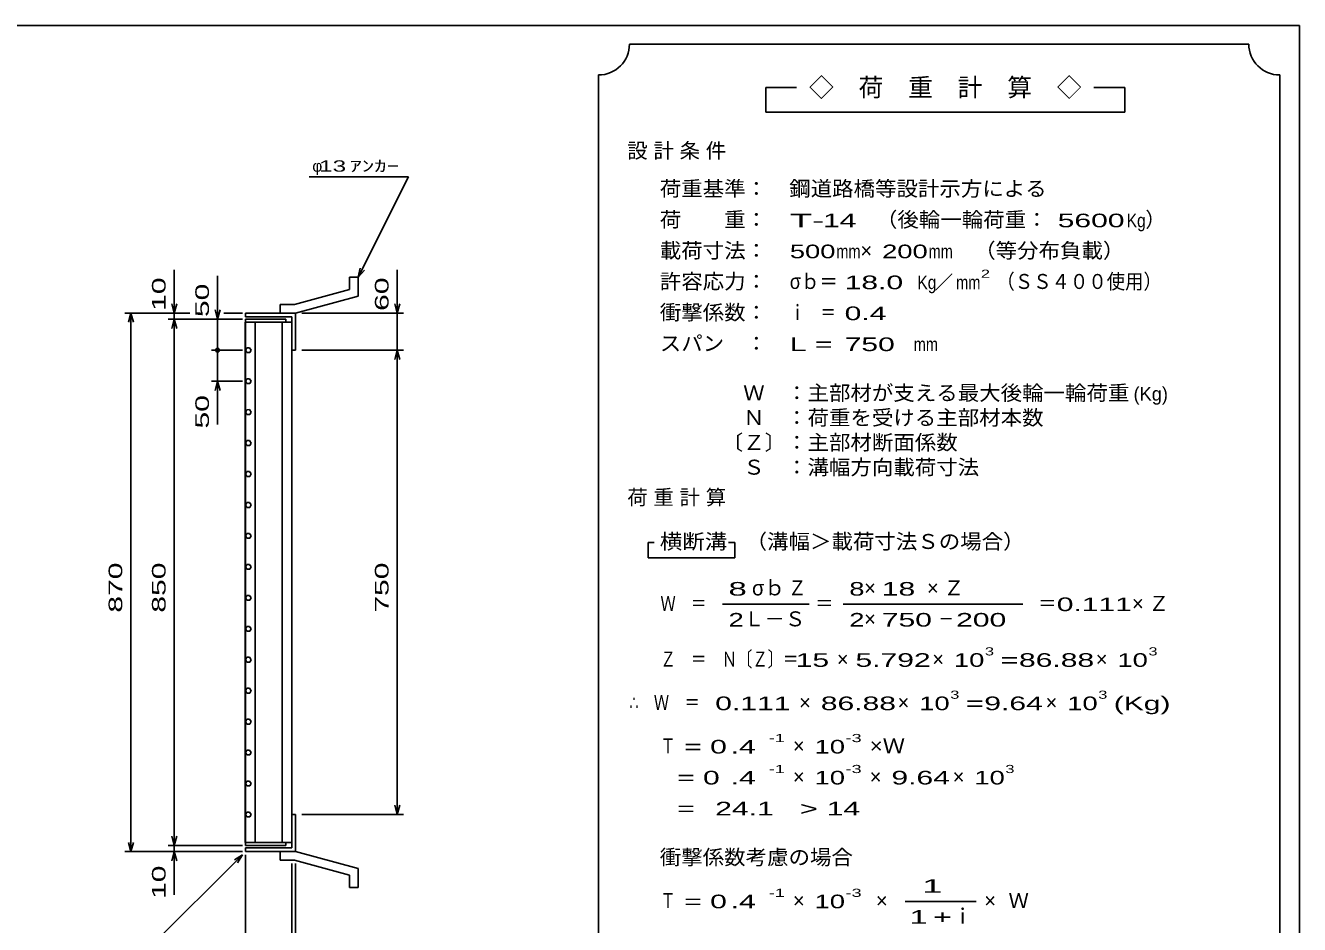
# Model space of a CAD drawing. Units: millimetres, scale not verified. Extents: x -1820 to 1731, y -1282 to 1054.
# Drawn here: x -326 to 1731, y -399 to 1054 of the extents above; entities that cross this region are included whole.
import ezdxf
from ezdxf.enums import TextEntityAlignment as Align

# ---------------------------------------------------------------- set-up
doc = ezdxf.new("R2010")
doc.units = ezdxf.units.MM
doc.header["$LTSCALE"] = 10
for name, color, linetype, lineweight in [('0_2', 150, 'Continuous', 25), ('16', 3, 'Continuous', 25), ('19', 6, 'Continuous', 25), ('22', 4, 'Continuous', 25), ('24', 2, 'Continuous', 25)]:
    doc.layers.add(name, color=color, linetype=linetype, lineweight=lineweight)
doc.styles.add('ベクトル', font='')
doc.styles.get('ベクトル').set_extended_font_data('ベクトル')

msp = doc.modelspace()

# ---------------------------------------------------------------- linework, layer by layer
at = {"layer": '0_2'}
for p, q in [((-1729, 1053.5), (1731, 1053.5)), ((1731, 1053.5), (1731, -1146.5))]:
    msp.add_line(p, q, dxfattribs=at)
at = {"layer": '16'}
for p, q in [((94, 579), (29, 579)), ((29, 579), (29, 574.5)), ((94, 574.5), (94, 579)), ((28.3, -266.5), (28.3, 574.5)), ((28.3, 574.5), (29, 574.5)), ((29, 574.5), (94, 574.5)), ((29, 574.5), (29, -266.5)), ((104, 574.5), (29, 574.5)), ((44.5, 574.5), (44.5, -266.5)), ((88.5, -266.5), (88.5, 574.5)), ((104, -266.5), (104, 574.5)), ((31.22, 532.88), (29, 528.96)), ((29, 528.96), (31.28, 525.09)), ((35.72, 532.91), (31.22, 532.88)), ((31.28, 525.09), (35.78, 525.12)), ((38, 529), (35.72, 532.91)), ((35.78, 525.12), (38, 529.04)), ((31.22, 482.88), (29, 478.96)), ((29, 478.96), (31.28, 475.09)), ((35.72, 482.91), (31.22, 482.88)), ((31.28, 475.09), (35.78, 475.12)), ((38, 479), (35.72, 482.91)), ((35.78, 475.12), (38, 479.04)), ((31.22, 432.88), (29, 428.96)), ((35.72, 432.91), (31.22, 432.88)), ((38, 429), (35.72, 432.91)), ((29, 428.96), (31.28, 425.09)), ((31.28, 425.09), (35.78, 425.12)), ((35.78, 425.12), (38, 429.04)), ((31.22, 382.88), (29, 378.96)), ((29, 378.96), (31.28, 375.09)), ((35.72, 382.91), (31.22, 382.88)), ((31.28, 375.09), (35.78, 375.12)), ((38, 379), (35.72, 382.91)), ((35.78, 375.12), (38, 379.04)), ((31.22, 332.88), (29, 328.96)), ((35.72, 332.91), (31.22, 332.88)), ((38, 329), (35.72, 332.91)), ((29, 328.96), (31.28, 325.09)), ((31.28, 325.09), (35.78, 325.12)), ((35.78, 325.12), (38, 329.04)), ((31.22, 282.88), (29, 278.96)), ((29, 278.96), (31.28, 275.09)), ((35.72, 282.91), (31.22, 282.88)), ((31.28, 275.09), (35.78, 275.12)), ((38, 279), (35.72, 282.91)), ((35.78, 275.12), (38, 279.04)), ((31.22, 232.88), (29, 228.96)), ((29, 228.96), (31.28, 225.09)), ((35.72, 232.91), (31.22, 232.88)), ((38, 229), (35.72, 232.91)), ((35.78, 225.12), (38, 229.04)), ((31.28, 225.09), (35.78, 225.12)), ((31.22, 182.88), (29, 178.96)), ((29, 178.96), (31.28, 175.09)), ((35.72, 182.91), (31.22, 182.88)), ((31.28, 175.09), (35.78, 175.12)), ((38, 179), (35.72, 182.91)), ((35.78, 175.12), (38, 179.04)), ((31.22, 132.88), (29, 128.96)), ((29, 128.96), (31.28, 125.09)), ((35.72, 132.91), (31.22, 132.88)), ((31.28, 125.09), (35.78, 125.12)), ((38, 129), (35.72, 132.91)), ((35.78, 125.12), (38, 129.04)), ((31.22, 82.88), (29, 78.96)), ((35.72, 82.91), (31.22, 82.88)), ((38, 79), (35.72, 82.91)), ((29, 78.96), (31.28, 75.09)), ((31.28, 75.09), (35.78, 75.12)), ((35.78, 75.12), (38, 79.04)), ((31.22, 32.88), (29, 28.96)), ((29, 28.96), (31.28, 25.09)), ((35.72, 32.91), (31.22, 32.88)), ((31.28, 25.09), (35.78, 25.12)), ((38, 29), (35.72, 32.91)), ((35.78, 25.12), (38, 29.04)), ((31.22, -17.12), (29, -21.04)), ((35.72, -17.09), (31.22, -17.12)), ((38, -21), (35.72, -17.09)), ((29, -21.04), (31.28, -24.91)), ((31.28, -24.91), (35.78, -24.88)), ((35.78, -24.88), (38, -20.96)), ((31.22, -67.12), (29, -71.04)), ((29, -71.04), (31.28, -74.91)), ((35.72, -67.09), (31.22, -67.12)), ((31.28, -74.91), (35.78, -74.88)), ((38, -71), (35.72, -67.09)), ((35.78, -74.88), (38, -70.96)), ((31.22, -117.12), (29, -121.04)), ((29, -121.04), (31.28, -124.91)), ((35.72, -117.09), (31.22, -117.12)), ((38, -121), (35.72, -117.09)), ((35.78, -124.88), (38, -120.96)), ((31.28, -124.91), (35.78, -124.88)), ((31.22, -167.12), (29, -171.04)), ((29, -171.04), (31.28, -174.91)), ((35.72, -167.09), (31.22, -167.12)), ((31.28, -174.91), (35.78, -174.88)), ((38, -171), (35.72, -167.09)), ((35.78, -174.88), (38, -170.96)), ((31.22, -217.12), (29, -221.04)), ((29, -221.04), (31.28, -224.91)), ((35.72, -217.09), (31.22, -217.12)), ((31.28, -224.91), (35.78, -224.88)), ((38, -221), (35.72, -217.09)), ((35.78, -224.88), (38, -220.96)), ((29, -266.5), (28.3, -266.5)), ((29, -266.5), (94, -266.5)), ((29, -271), (29, -266.5)), ((29, -266.5), (104, -266.5)), ((94, -266.5), (94, -271)), ((94, -271), (29, -271))]:
    msp.add_line(p, q, dxfattribs=at)
at = {"layer": '19'}
for p, q in [((197, 647), (211, 647)), ((197, 627), (197, 647)), ((211, 616), (211, 647)), ((197, 627), (108, 603)), ((85, 603), (108, 603)), ((85, 589), (85, 603)), ((110, 589), (211, 616)), ((29, 583), (29, 589)), ((29, 589), (109, 589)), ((104, 583), (29, 583)), ((85, 589), (110, 589)), ((104, 529), (104, 583)), ((109, 589), (110, 588)), ((110, 588), (110, 529)), ((110, 529), (104, 529)), ((110, -221), (104, -221)), ((104, -221), (104, -275)), ((110, -280), (110, -221)), ((29, -275), (29, -281)), ((104, -275), (29, -275)), ((29, -281), (109, -281)), ((85, -281), (110, -281)), ((85, -295), (85, -281)), ((109, -281), (110, -280)), ((110, -281), (211, -308)), ((85, -295), (108, -295)), ((197, -319), (108, -295)), ((211, -339), (211, -308)), ((197, -339), (197, -319)), ((197, -339), (211, -339))]:
    msp.add_line(p, q, dxfattribs=at)
at = {"layer": '22'}
for p, q in [((132, 809), (292, 809)), ((211, 647), (292, 809)), ((-86, 589), (-86, 659)), ((211, 647), (214, 661.6)), ((274, 589), (274, 659)), ((-16, 579), (-16, 649)), ((211, 647), (221, 658)), ((-86, 589), (-90, 604)), ((-86, 589), (-82, 604)), ((274, 589), (270, 604)), ((274, 589), (278, 604)), ((-166, 589), (-61, 589)), ((-160, 574), (-156, 589)), ((-152, 574), (-156, 589)), ((-156, -281), (-156, 589)), ((-96, 589), (-61, 589)), ((-96, 579), (24, 579)), ((-90, 564), (-86, 579)), ((-86, 579), (-86, 589)), ((-82, 564), (-86, 579)), ((-86, -271), (-86, 579)), ((24, 579), (-26, 579)), ((-16, 579), (-20, 594)), ((-12, 594), (-16, 579)), ((-16, 579), (-16, 529)), ((-6, 589), (24, 589)), ((-6, 589), (24, 589)), ((120, 589), (284, 589)), ((274, 529), (274, 589)), ((-26, 529), (24, 529)), ((-16, 479), (-16, 529)), ((120, 529), (284, 529)), ((270, 514), (274, 529)), ((278, 514), (274, 529)), ((274, -221), (274, 529)), ((-26, 479), (24, 479)), ((-20, 464), (-16, 479)), ((-12, 464), (-16, 479)), ((-16, 409), (-16, 479)), ((120, -221), (284, -221)), ((274, -221), (270, -206)), ((274, -221), (278, -206)), ((-156, -281), (-160, -266)), ((-156, -281), (-152, -266)), ((-86, -271), (-90, -256)), ((-86, -271), (-82, -256)), ((-166, -281), (24, -281)), ((-126, -436), (24, -286)), ((-96, -271), (24, -271)), ((-96, -281), (24, -281)), ((-90, -296), (-86, -281)), ((-86, -281), (-86, -271)), ((-82, -296), (-86, -281)), ((-86, -351), (-86, -281)), ((11, -294), (24, -286)), ((16, -299), (24, -286)), ((29, -446), (29, -286)), ((29, -516), (29, -286)), ((104, -446), (104, -300)), ((110, -516), (110, -300))]:
    msp.add_line(p, q, dxfattribs=at)
msp.add_circle((-16, 529), 3, dxfattribs=at)
at = {"layer": '24', "color": 4}
for p, q in [((1649, 1023.5), (649, 1023.5)), ((599, 973.5), (599, -576.5)), ((1699, -576.5), (1699, 973.5)), ((919, 953.5), (869, 953.5)), ((869, 953.5), (869, 913.5)), ((1449, 953.5), (1399, 953.5)), ((1449, 913.5), (1449, 953.5)), ((869, 913.5), (1449, 913.5)), ((689, 218.5), (679, 218.5)), ((679, 218.5), (679, 193.5)), ((819, 218.5), (809, 218.5)), ((819, 193.5), (819, 218.5)), ((679, 193.5), (819, 193.5)), ((799, 118.5), (939, 118.5)), ((994, 118.5), (1284, 118.5)), ((1094, -361.5), (1209, -361.5))]:
    msp.add_line(p, q, dxfattribs=at)
for centre, start, end in [((599, 1023.5), 270, 0), ((1699, 1023.5), 180, 270)]:
    msp.add_arc(centre, 50, start, end, dxfattribs=at)

# ---------------------------------------------------------------- texts
at = {"layer": '22', "color": 2, "style": 'ベクトル'}
msp.add_text('φ', height=18.33, dxfattribs=at).set_placement((137, 826.5), align=Align.MIDDLE_LEFT)
at = {"layer": '22', "color": 2, "style": 'ベクトル', "width": 1.6}
for s, p in [(' 13 ', (137, 826.5)), ('ｱﾝｶｰ', (197, 826.5))]:
    msp.add_text(s, height=18.33, dxfattribs=at).set_placement(p, align=Align.MIDDLE_LEFT)
at = {"layer": '22', "color": 2, "style": 'ベクトル', "width": 1.65}
for s, p in [(' 10 ', (-111, 579)), (' 60 ', (249, 579)), (' 50 ', (-41, 569)), (' 50 ', (-41, 389)), (' 870 ', (-181, 91.5)), (' 850 ', (-111, 91.5)), (' 750 ', (249, 91.5)), (' 10 ', (-111, -371))]:
    msp.add_text(s, height=21.99, rotation=90, dxfattribs=at).set_placement(p, align=Align.MIDDLE_LEFT)
at = {"layer": '24', "style": 'ベクトル'}
for s, height, p in [('◇\u3000荷\u3000重\u3000計\u3000算\u3000◇', 29.33, (939, 953.5)), ('）', 24.19, (1482, 740)), ('×', 24.19, (1022, 690)), ('／', 21.99, (1141.5, 638.5)), ('(Kg)', 21.99, (1463, 458.5)), ('σｂ', 24.19, (847, 145)), ('×', 24.19, (1028, 145)), ('Ｌ－Ｓ', 24.19, (834, 95)), ('×', 24.19, (1028, 95)), ('×', 24.19, (984, 30)), ('×', 24.19, (1138, 30)), ('×', 24.19, (1402, 30)), ('×', 24.19, (923, -40)), ('×', 24.19, (1082, -40)), ('×', 24.19, (1321, -40)), ('×', 24.19, (913, -110)), ('×', 24.19, (913, -160)), ('×', 24.19, (1037, -160)), ('×', 24.19, (1171, -160)), ('Ｗ', 24.19, (1261, -360)), ('×', 24.19, (913, -360)), ('×', 24.19, (1047, -360)), ('×', 24.19, (1222, -360)), ('ｉ', 24.19, (1170.5, -385))]:
    msp.add_text(s, height=height, dxfattribs=at).set_placement(p, align=Align.MIDDLE_LEFT)
for s, height, width, p in [('荷重基準：\u3000', 24.19, 1.05, (698, 790)), ('鋼道路橋等設計示方による', 24.19, 1.05, (907, 790)), ('荷\u3000\u3000重：\u3000', 24.19, 1.05, (698, 740)), ('T-', 21.99, 2, (908, 738.5)), (' 14 ', 21.99, 1.65, (948, 738.5)), ('（後輪一輪荷重：', 24.19, 1.05, (1047, 740)), (' 5600', 21.99, 1.65, (1327, 738.5)), ('Kg', 21.99, 0.85, (1452, 738.5)), ('載荷寸法：\u3000', 24.19, 1.05, (698, 690)), ('500', 21.99, 1.5, (908, 688.5)), ('200', 21.99, 1.5, (1057, 688.5)), ('\u3000（等分布負載）', 24.19, 1.05, (1171, 690)), ('mm', 21.99, 0.8, (983, 688.5)), ('mm', 21.99, 0.8, (1132, 688.5)), ('2', 13.2, 1.5, (1216.5, 652.5)), ('許容応力：\u3000', 24.19, 1.05, (698, 640)), ('σｂ＝', 24.19, 0.9, (908, 640)), (' 18.0', 21.99, 1.65, (983, 638.5)), ('Kg', 21.99, 0.85, (1114, 638.5)), ('mm', 21.99, 0.8, (1176.5, 638.5)), ('（ＳＳ４００使用）', 24.19, 0.9, (1241.5, 640)), ('衝撃係数：\u3000', 24.19, 1.05, (698, 590)), ('ｉ\u3000＝', 24.19, 0.75, (908, 590)), (' 0.4', 21.99, 1.65, (983, 588.5)), ('スパン\u3000：\u3000', 24.19, 1.05, (698, 540)), ('L =', 21.99, 1.65, (908, 538.5)), (' 750 ', 21.99, 1.65, (983, 538.5)), ('mm', 21.99, 0.8, (1108, 538.5)), ('\u3000Ｗ\u3000：主部材が支える最大後輪一輪荷重', 24.19, 1.05, (798, 460)), ('\u3000Ｎ\u3000：荷重を受ける主部材本数', 24.19, 1.05, (798, 420)), ('〔Ｚ〕：主部材断面係数', 24.19, 1.05, (798, 380)), ('\u3000Ｓ\u3000：溝幅方向載荷寸法', 24.19, 1.05, (798, 340)), ('横断溝', 24.19, 1.1, (698, 220)), ('\u3000（溝幅＞載荷寸法Ｓの場合）', 24.19, 1.05, (802, 220)), ('8', 21.99, 1.8, (809, 143.5)), ('Ｚ', 24.19, 0.9, (905, 145)), ('8', 21.99, 1.5, (1004, 143.5)), (' 18 ', 21.99, 1.65, (1043, 143.5)), ('Ｗ\u3000＝', 24.19, 0.75, (699, 120)), ('＝', 24.19, 0.9, (949, 120)), ('＝', 24.19, 0.9, (1309, 120)), ('0.111', 21.99, 1.65, (1339, 118.5)), ('2', 21.99, 1.5, (809, 93.5)), ('2', 21.99, 1.5, (1004, 93.5)), (' 750 ', 21.99, 1.65, (1043, 93.5)), (' 200 ', 21.99, 1.65, (1163, 93.5)), ('－', 24.19, 0.75, (1148, 95)), ('Ｚ\u3000＝\u3000Ｎ〔Ｚ〕＝', 24.19, 0.75, (699, 30)), ('3', 13.2, 1.5, (1223, 42.5)), ('3', 13.2, 1.5, (1487, 42.5)), (' 15 ', 21.99, 1.65, (904, 28.5)), ('5.792', 21.99, 1.65, (1014, 28.5)), ('10', 21.99, 1.5, (1173, 28.5)), ('=', 21.99, 1.7, (1248, 28.5)), ('86.88', 21.99, 1.65, (1278, 28.5)), ('10', 21.99, 1.5, (1437, 28.5)), ('∴\u3000Ｗ\u3000＝', 24.19, 0.75, (649, -40)), (' 0.111', 21.99, 1.65, (774, -41.5)), ('86.88', 21.99, 1.65, (958, -41.5)), ('10', 21.99, 1.5, (1117, -41.5)), ('3', 13.2, 1.5, (1167, -27.5)), ('=', 21.99, 1.7, (1192, -41.5)), ('9.64', 21.99, 1.65, (1222, -41.5)), ('10', 21.99, 1.5, (1356, -41.5)), ('3', 13.2, 1.5, (1406, -27.5)), ('(Kg)', 21.99, 1.65, (1431, -41.5)), ('Ｔ', 24.19, 0.75, (699, -110)), (' = 0', 21.99, 1.65, (724, -111.5)), (' .4 ', 21.99, 1.65, (799, -111.5)), ('-1', 13.2, 1.65, (874, -97.5)), ('10', 21.99, 1.5, (948, -111.5)), ('-3', 13.2, 1.65, (998, -97.5)), ('×Ｗ', 24.19, 1.1, (1037, -110)), ('-1', 13.2, 1.65, (874, -147.5)), ('-3', 13.2, 1.65, (998, -147.5)), ('3', 13.2, 1.5, (1256, -147.5)), ('  = 0', 21.99, 1.65, (699, -161.5)), (' .4 ', 21.99, 1.65, (799, -161.5)), ('10', 21.99, 1.5, (948, -161.5)), ('9.64', 21.99, 1.65, (1072, -161.5)), ('10', 21.99, 1.5, (1206, -161.5)), (' 24.1', 21.99, 1.65, (774, -211.5)), ('>', 21.99, 1.7, (924, -211.5)), (' 14 ', 21.99, 1.65, (954, -211.5)), ('  =', 21.99, 1.65, (699, -211.5)), ('衝撃係数考慮の場合', 24.19, 1.05, (698, -290)), ('Ｔ', 24.19, 0.75, (699, -360)), ('-1', 13.2, 1.65, (874, -347.5)), ('-3', 13.2, 1.65, (998, -347.5)), (' = 0', 21.99, 1.65, (724, -361.5)), (' .4 ', 21.99, 1.65, (799, -361.5)), ('10', 21.99, 1.5, (948, -361.5))]:
    msp.add_text(s, height=height, dxfattribs=dict(at, width=width)).set_placement(p, align=Align.MIDDLE_LEFT)
at = {"layer": '24', "attachment_point": 4, "style": 'ベクトル'}
for s, insert, char_height in [('\\T1.28;設計条件', (645.5, 850), 24.19), ('\\T1.28;荷重計算', (645.5, 290), 24.19), ('\\T1.42;×Ｚ', (1129.5, 145), 24.19), ('\\T1.42;×Ｚ', (1460.5, 120), 24.19), ('\\T1.25;\\W2;\\~1\\~', (1101.5, -336.5), 21.99), ('\\T1.33;\\W1.75;1+', (1101.5, -386.5), 21.99)]:
    msp.add_mtext(s, dxfattribs=dict(at, insert=insert, char_height=char_height))

doc.saveas('drawing.dxf')
